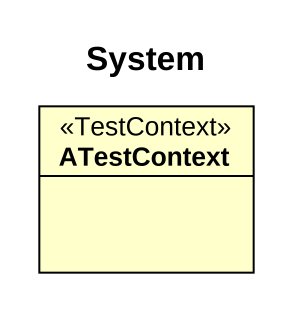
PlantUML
@startuml
title System
hide circle
hide empty members
class ATestContext <<TestContext>>
@enduml
